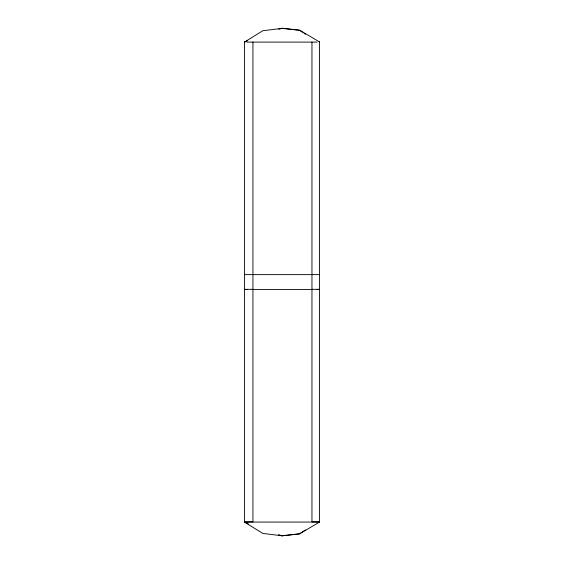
<?xml version="1.0" encoding="UTF-8"?>
<svg xmlns="http://www.w3.org/2000/svg" width="564" height="564" viewBox="0 0 564 564"><rect width="100%" height="100%" fill="white"/><g stroke="black" fill="none" stroke-linecap="round" stroke-linejoin="round"><path stroke-width="0.85" d="M305.434 529.913L299.604 533.84L282.127 535.8L262.796 533.417L244.501 522.067L319.499 522.067L319.499 41.56M247.624 40.587L244.501 42.096L262.796 30.745L282.127 28.362L299.604 30.322L302.523 32.282M319.499 522.067L299.604 533.84L282 535.8L278.588 534.919M244.501 42.096L247.554 40.615M278.588 29.081L282 28.2L299.604 30.16L319.499 41.933M279.603 28.99L282.127 28.362M246.912 42.096L317.088 42.096M245.107 274.626L311.843 274.626M311.962 274.626L318.893 274.626M244.501 289.325L252.94 289.325M311.962 289.325L319.499 289.325M244.501 289.529L247.159 289.529M252.178 289.529L311.843 289.529M319.499 289.529L317.088 289.325M319.499 521.855L311.962 521.855L311.962 42.096M278.764 534.961L282.127 535.8M247.624 523.413L244.501 521.904L252.94 521.855L252.94 42.096M244.501 522.067L248.315 523.921M303.975 33.269L305.434 34.249M244.501 41.835L244.501 522.398"/></g></svg>
